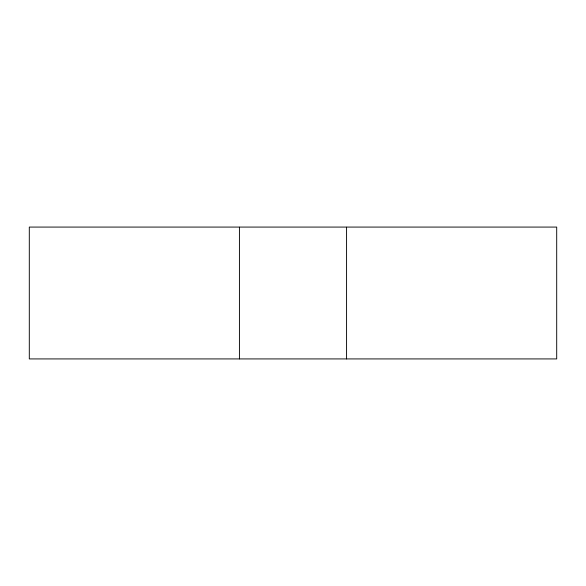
<?xml version="1.0" encoding="UTF-8"?>
<svg xmlns="http://www.w3.org/2000/svg" width="586" height="586" viewBox="0 0 586 586"><rect width="100%" height="100%" fill="white"/><g stroke="black" fill="none" stroke-linecap="round" stroke-linejoin="round"><path stroke-width="0.88" d="M239.777 227.075L346.223 227.075M346.575 358.925L346.575 227.075L556.7 227.075L556.7 358.925L29.3 358.925L29.3 227.075L239.425 227.075L239.425 358.925"/></g></svg>
